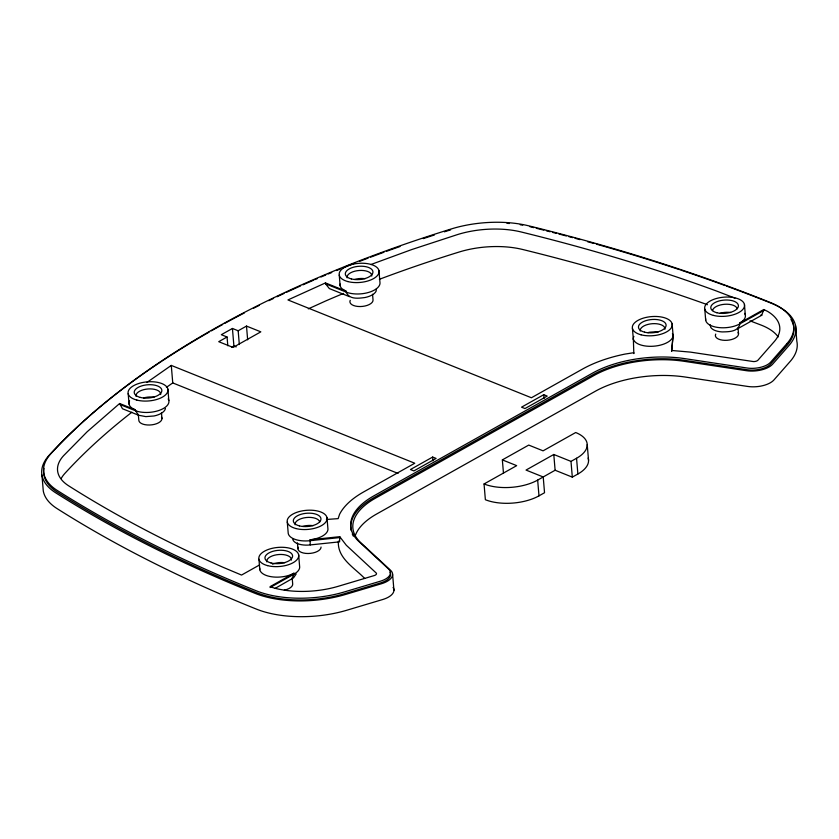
<?xml version="1.0" encoding="UTF-8"?>
<svg xmlns="http://www.w3.org/2000/svg" width="839" height="839" viewBox="0 0 839 839"><rect width="100%" height="100%" fill="white"/><g stroke="black" fill="none" stroke-linecap="round" stroke-linejoin="round"><path stroke-width="1.26" d="M310.241 544.92L310.063 539.802L339.753 536.687L339.585 541.847L310.241 544.92A16.004 7.666 -4.8 0 1 292.727 539.194M673.067 336.04L671.599 351.342L673.067 336.04A20.01 9.575 -4.8 0 1 653.476 346.224A20.01 9.575 -4.8 0 1 633.309 338.914M296.167 573.981L293.472 577.914L275.213 588.338M165.419 408.488L164.958 409.831A16.004 7.666 -4.8 0 1 153.977 415.987L145.818 416.616L138.624 415.232L122.473 408.74L119.631 403.507L135.027 409.694L138.393 415.137M737.533 328.825L761.739 315.244L763.773 309.528L739.809 322.973L739.883 323.864C738.33 331.982 728.546 331.772 722.075 331.919A16.004 7.666 -4.8 0 1 710.738 327.367L710.13 324.787M291.71 579.067L294.07 574.107A20.01 9.575 -4.8 0 0 299.586 566.073L298.632 554.684M119.631 403.507L87.204 431.707L63.533 455.755A64.026 30.655 -4.8 0 0 68.767 485.896A1550.283 742.106 -4.8 0 0 222.954 567.248L241.538 575.061L259.66 564.888M147.003 382.385L171.282 365.416L414.77 463.233L363.686 491.906A96.045 45.977 -4.8 0 0 339.564 514.317L338.159 518.628L326.413 519.477M166.416 387.345L172.75 382.92L398.064 473.437M227.065 337.005L218.727 341.683L233.064 347.44L260.835 331.845L246.498 326.088L238.171 330.765L232.434 328.469L221.328 334.698L227.065 337.005L227.799 345.762M231.69 347.22L233.903 345.972L236.199 346.895M432.662 457.056L410.449 469.525L413.889 470.91L436.102 458.43L432.662 457.056L432.976 460.8M543.756 394.697L521.543 407.167L524.983 408.551L547.196 396.081L543.756 394.697L544.071 398.441M270.106 587.552L294.07 574.107L293.996 573.215L270.032 586.671L274.668 588.181A64.026 30.655 -4.8 0 0 338.369 586.262L374.267 575.554A4.006 1.919 -4.8 0 0 376.365 573.163L346.308 545.256L339.753 536.687M763.847 310.409L739.883 323.864A20.01 9.575 -4.8 0 1 717.408 327.399A20.01 9.575 -4.8 0 1 705.651 318.705M503.473 473.227L502.351 459.887L528.738 445.079L543.074 450.837L575.701 432.525A38.017 18.196 -4.8 0 1 576.55 458.272L577.872 474.025L572.313 477.139L555.114 470.239L537.663 480.097A38.017 18.196 -4.8 0 1 484.051 483.967L485.372 499.719A38.017 18.196 -4.8 0 0 538.984 495.849L544.542 492.734L543.221 476.982L526.022 470.071L553.792 454.476L570.992 461.387L576.55 458.272M484.051 483.967L516.688 465.645L502.351 459.887M308.312 308.857L326.046 300.802A872.78 417.791 -4.8 0 1 343.602 293.398M376.48 288.689L376.04 291.343A16.004 7.666 -4.8 0 1 365.059 297.509C358.578 298.359 349.139 299.775 346.182 292.098L346.108 291.217L325.469 282.921L287.934 299.942L531.412 397.759L582.497 369.087A96.045 45.977 -4.8 0 1 625.045 354.079L633.76 352.705L633.833 353.597L633.33 338.127A20.01 9.575 -4.8 0 1 633.885 336.439M370.848 264.547L411.666 249.582L457.695 234.511A64.026 30.655 -4.8 0 1 521.155 231.973A1550.283 742.106 -4.8 0 1 715.636 290.693L734.943 298.107M339.826 537.568L310.136 540.683A20.01 9.575 -4.8 0 1 288.238 533.531L287.284 522.141M671.525 350.461L690.392 352.107L753.349 361.557A4.006 1.919 -4.8 0 0 757.963 360.183L774.25 341.599A64.026 30.655 -4.8 0 0 767.685 311.447L763.773 309.528M750.003 320.834L761.875 325.375A64.026 30.655 -4.8 0 1 778.204 336.953M325.469 282.921L325.542 283.813L346.182 292.098A20.01 9.575 -4.8 0 0 368.782 292.381A20.01 9.575 -4.8 0 0 379.92 282.04L378.966 270.651M349.475 296.66L329.36 288.585L325.542 283.813M119.704 404.398L135.1 410.586A20.01 9.575 -4.8 0 0 159.242 410.365A20.01 9.575 -4.8 0 0 168.178 398.913M760.952 314.898L761.739 315.244M346.108 291.217L342.039 288.784A20.01 9.586 -4.9 0 1 340.089 284.022M364.682 578.459C354.498 567.741 337.016 558.197 338.4 541.082M795.508 325.48L796.83 341.242A80.041 38.311 -4.8 0 1 790.296 361.294L773.998 379.889A20.01 9.575 -4.8 0 1 747.633 386.433L685.348 377.047A80.041 38.311 -4.8 0 0 595.438 391.194L376.617 514.024A80.041 38.311 -4.8 0 0 355.117 536.069M744.445 304.442L745.326 314.95M738.026 328.059L738.519 333.891M704.75 308.983L705.704 320.372M672.123 323.864L673.088 335.254M632.428 328.406L633.382 339.795M587.227 444.597L588.548 460.349M570.992 461.387L572.313 477.139M553.792 454.476L555.114 470.239M537.663 480.097L538.984 495.849M372.547 294.258L373.04 300.089A11.61 5.558 -4.8 0 1 360.13 306.55A11.61 5.558 -4.8 0 1 350.241 300.299M392.621 574.589L393.942 590.341M339.26 275.192L340.141 285.69M326.979 517.6L327.86 528.109A20.01 9.575 -4.8 0 1 310.063 539.802M297.426 542.885L297.908 548.716M292.213 578.302L292.706 584.133A11.61 5.558 -4.8 0 1 284.306 590.121M246.498 326.088L247.652 339.847M258.926 559.225L259.807 569.733M238.171 330.765L239.325 344.525M232.434 328.469L233.903 345.972M171.282 365.416L172.75 382.92M167.884 389.128L168.838 400.518M161.466 412.736L161.958 418.577M138.32 414.414L138.813 420.245A11.61 5.558 -4.8 0 0 152.079 424.807A11.61 5.558 -4.8 0 0 161.518 417.161M128.189 393.669L129.07 404.178M41.95 475.126L43.271 490.878A80.041 38.311 -4.8 0 0 57.094 508.612A1566.277 749.762 -4.8 0 0 256.398 609.104A80.041 38.311 -4.8 0 0 346.811 610.236L382.71 599.518A20.01 9.575 -4.8 0 0 393.082 587.415M588.149 458A38.017 18.196 -4.8 0 1 577.872 474.025M672.427 333.66A20.01 9.575 -4.8 0 1 673.14 336.932M720.166 313.262A12.407 5.936 -4.8 0 1 730.622 312.507M712.552 310.587A12.407 5.936 -4.8 0 1 724.697 304.274A12.407 5.936 -4.8 0 1 737.198 308.804M744.665 313.346A20.01 9.575 -4.8 0 1 739.809 322.973M131.88 412.222A872.78 417.791 -4.8 0 0 65.002 473.269A64.026 30.655 -4.8 0 0 61.184 478.513M379.364 279.303A872.78 417.791 -4.8 0 1 459.164 252.015A64.026 30.655 -4.8 0 1 522.624 249.477A1550.283 742.106 -4.8 0 1 707.466 304.714M790.957 319.47A78.037 37.356 -4.8 0 1 787.15 345.269L770.852 363.853A18.007 8.621 -4.8 0 1 747.13 369.747L684.844 360.371A82.044 39.276 -4.8 0 0 592.68 374.865L373.858 497.695A82.044 39.276 -4.8 0 0 351.237 530.605M293.996 573.215A20.01 9.575 -4.8 0 1 271.511 576.76A20.01 9.575 -4.8 0 1 259.754 568.066M135.027 409.705A20.01 9.575 -4.8 0 1 129.563 400.811M161.119 361.63A888.784 425.457 -4.8 0 0 49.218 455.178A80.041 38.311 -4.8 0 0 55.773 492.86A1566.277 749.762 -4.8 0 0 255.066 593.351A80.041 38.311 -4.8 0 0 345.49 594.473L381.388 583.766A20.01 9.575 -4.8 0 0 390.617 570.331L360.812 542.718A80.041 38.311 -4.8 0 1 375.295 498.272L594.106 375.442A80.041 38.311 -4.8 0 1 684.026 361.294L746.311 370.681A20.01 9.575 -4.8 0 0 772.677 364.126L788.975 345.542A80.041 38.311 -4.8 0 0 771.66 303.382A1566.277 749.762 -4.8 0 0 726.427 286.036M162.2 360.906A888.784 425.457 -4.8 0 1 209.121 332.108M211.355 330.839A888.784 425.457 -4.8 0 1 222.65 324.525M224.936 323.267A888.784 425.457 -4.8 0 1 244.369 312.937M253.577 308.228A888.784 425.457 -4.8 0 1 259.398 305.312M268.805 300.698A888.784 425.457 -4.8 0 1 273.556 298.411M277.027 296.754A888.784 425.457 -4.8 0 1 284.033 293.461M286.372 292.371A888.784 425.457 -4.8 0 1 300.603 285.9M302.994 284.83A888.784 425.457 -4.8 0 1 313.838 280.079M315.055 279.555A888.784 425.457 -4.8 0 1 317.415 278.538M320.97 277.017A888.784 425.457 -4.8 0 1 325.742 275.014M328.133 274.007A888.784 425.457 -4.8 0 1 331.73 272.518M336.544 270.536A888.784 425.457 -4.8 0 1 340.173 269.057M342.606 268.081A888.784 425.457 -4.8 0 1 354.813 263.236M359.7 261.338A888.784 425.457 -4.8 0 1 368.143 258.118M370.555 257.206A888.784 425.457 -4.8 0 1 383.968 252.245M386.433 251.354A888.784 425.457 -4.8 0 1 400.014 246.519M423.286 238.612A888.784 425.457 -4.8 0 1 434.413 234.983M444.366 231.826A888.784 425.457 -4.8 0 1 450.616 229.876M353.313 536.111A82.044 39.276 -4.8 0 1 352.275 533.94M529.933 226.698A1566.277 749.762 -4.8 0 1 533.74 227.642M536.268 228.26A1566.277 749.762 -4.8 0 1 543.84 230.159M546.357 230.798A1566.277 749.762 -4.8 0 1 550.122 231.753M552.628 232.403A1566.277 749.762 -4.8 0 1 556.383 233.368M558.889 234.018A1566.277 749.762 -4.8 0 1 566.367 235.979M568.863 236.64A1566.277 749.762 -4.8 0 1 572.586 237.636M575.061 238.297A1566.277 749.762 -4.8 0 1 580.011 239.639M587.562 241.705A1566.277 749.762 -4.8 0 1 593.855 243.457M596.361 244.159A1566.277 749.762 -4.8 0 1 679.569 269.665M680.817 270.085A1566.277 749.762 -4.8 0 1 725.211 285.596M506.966 223.331A80.041 38.311 -4.8 0 1 509.388 223.499M520.222 224.758A80.041 38.311 -4.8 0 1 522.718 225.177M389.946 572.208A18.007 8.621 -4.8 0 1 380.518 582.958L344.619 593.666A78.037 37.356 -4.8 0 1 256.461 592.575A1564.284 748.808 -4.8 0 1 57.409 492.21A78.037 37.356 -4.8 0 1 43.995 468.414M738.079 332.485A11.61 5.558 -4.8 0 1 727.13 340.288A11.61 5.558 -4.8 0 1 715.719 334.09M647.844 332.684A12.407 5.936 -4.8 0 1 649.858 332.181L656.266 331.72A12.407 5.936 -4.8 0 1 658.3 331.929M136.023 396.312A12.407 5.936 -4.8 0 1 148.136 388.96A12.407 5.936 -4.8 0 1 160.668 394.529M266.771 561.868A12.407 5.936 -4.8 0 1 278.873 554.516A12.407 5.936 -4.8 0 1 291.416 560.085M295.118 524.784A12.407 5.936 -4.8 0 1 306.151 517.537A12.407 5.936 -4.8 0 1 319.732 521.963M143.595 397.948A12.407 5.936 -4.8 0 1 154.051 397.193M272.497 564.154A12.407 5.936 -4.8 0 1 284.799 562.749M302.701 526.42A12.407 5.936 -4.8 0 1 313.157 525.665M640.262 331.048A12.407 5.936 -4.8 0 1 652.375 323.697A12.407 5.936 -4.8 0 1 664.918 329.266M354.677 279.46A12.407 5.936 -4.8 0 1 365.133 278.705M347.094 277.824A12.407 5.936 -4.8 0 1 359.207 270.483A12.407 5.936 -4.8 0 1 371.75 276.052M321.054 547.049A11.61 5.558 -4.8 0 1 308.154 553.499A11.61 5.558 -4.8 0 1 298.264 547.248M787.003 343.518L770.705 362.102A18.007 8.621 -4.8 0 1 746.983 367.996L684.697 358.62A82.044 39.276 -4.8 0 0 592.533 373.114L373.712 495.943A82.044 39.276 -4.8 0 0 358.872 541.501L388.677 569.115A18.007 8.621 -4.8 0 1 380.371 581.207L344.472 591.914A78.037 37.356 -4.8 0 1 256.315 590.824A1564.284 748.808 -4.8 0 1 57.262 490.458A78.037 37.356 -4.8 0 1 50.885 453.721A886.781 424.492 -4.8 0 1 451.372 228.921A78.037 37.356 -4.8 0 1 528.717 225.827A1564.284 748.808 -4.8 0 1 770.118 302.418A78.037 37.356 -4.8 0 1 787.003 343.518M641.09 334.813A20.01 9.575 -4.8 0 0 672.186 325.542A20.01 9.575 -4.8 0 0 643.565 318.065A20.01 9.575 -4.8 0 0 641.09 334.813M644.53 332.15A13.864 6.639 -4.8 0 0 666.072 325.721A13.864 6.639 -4.8 0 0 646.24 320.54A13.864 6.639 -4.8 0 0 644.53 332.15M713.412 315.391A20.01 9.575 -4.8 0 0 744.497 306.12A20.01 9.575 -4.8 0 0 715.877 298.642A20.01 9.575 -4.8 0 0 713.412 315.391M716.842 312.727A13.864 6.639 -4.8 0 0 738.383 306.298A13.864 6.639 -4.8 0 0 718.562 301.117A13.864 6.639 -4.8 0 0 716.842 312.727M347.923 281.589A20.01 9.575 -4.8 0 0 379.018 272.318A20.01 9.575 -4.8 0 0 350.398 264.841A20.01 9.575 -4.8 0 0 347.923 281.589M140.281 397.413A13.864 6.639 -4.8 0 0 161.822 390.984A13.864 6.639 -4.8 0 0 141.99 385.804A13.864 6.639 -4.8 0 0 140.281 397.413M136.851 400.077A20.01 9.575 -4.8 0 0 167.936 390.796A20.01 9.575 -4.8 0 0 139.316 383.318A20.01 9.575 -4.8 0 0 136.851 400.077M271.028 562.969A13.864 6.639 -4.8 0 0 292.57 556.54A13.864 6.639 -4.8 0 0 272.738 551.359A13.864 6.639 -4.8 0 0 271.028 562.969M299.387 525.885A13.864 6.639 -4.8 0 0 320.928 519.456A13.864 6.639 -4.8 0 0 301.096 514.276A13.864 6.639 -4.8 0 0 299.387 525.885M295.947 528.549A20.01 9.575 -4.8 0 0 327.042 519.278A20.01 9.575 -4.8 0 0 298.411 511.8A20.01 9.575 -4.8 0 0 295.947 528.549M267.589 565.633A20.01 9.575 -4.8 0 0 298.684 556.362A20.01 9.575 -4.8 0 0 270.064 548.884A20.01 9.575 -4.8 0 0 267.589 565.633M351.363 278.926A13.864 6.639 -4.8 0 0 372.904 272.507A13.864 6.639 -4.8 0 0 353.072 267.326A13.864 6.639 -4.8 0 0 351.363 278.926"/></g></svg>
